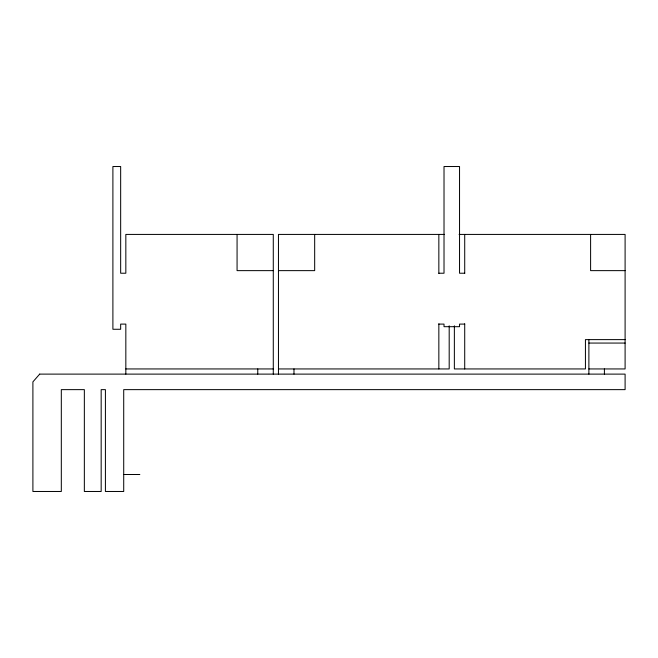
<?xml version="1.0" encoding="UTF-8"?>
<svg xmlns="http://www.w3.org/2000/svg" width="658" height="658" viewBox="0 0 658 658"><rect width="100%" height="100%" fill="white"/><g stroke="black" fill="none" stroke-linecap="round" stroke-linejoin="round"><path stroke-width="0.99" d="M444.487 234.421L278.457 234.421L278.457 374.114M459.07 234.421L625.1 234.421L625.1 368.941L588.885 368.941M273.284 270.635L237.069 270.635L237.069 234.421M278.457 270.635L314.672 270.635L314.672 234.421M625.1 270.635L590.604 270.635L590.604 234.421M438.845 273.226L444.018 273.226L444.018 166.523L459.539 166.523L459.539 273.226L464.712 273.226M438.845 324.098L444.018 324.098L444.018 326.689L459.539 326.689L459.539 324.098L464.712 324.098M625.1 339.618L585.431 339.618L585.431 368.941L454.365 368.941L454.365 325.809M588.885 343.065L625.1 343.065M125.834 368.941L273.284 368.941M278.457 368.941L449.192 368.941L449.192 325.809M123.712 474.5L139.841 474.5M604.406 368.941L604.406 374.114M588.885 339.618L588.885 374.114M464.712 234.421L464.712 273.44M464.712 323.752L464.712 368.941M438.845 234.421L438.845 273.44M438.845 323.752L438.845 368.941M293.978 368.941L293.978 374.114M273.284 374.114L273.284 234.421L125.834 234.421L125.834 273.226L120.661 273.226L120.661 166.523L112.896 166.523L112.896 329.271L120.661 329.271L120.661 324.098L125.834 324.098L125.834 374.114M257.763 368.941L257.763 374.114M39.686 374.114L32.9 381.87L32.9 491.477L61.317 491.477L61.317 389.635L84.347 389.635L84.347 491.477L101.168 491.477L101.168 389.635L105.412 389.635L105.412 491.477L123.712 491.477L123.712 389.635L625.1 389.635L625.1 374.114L39.686 374.114"/></g></svg>
